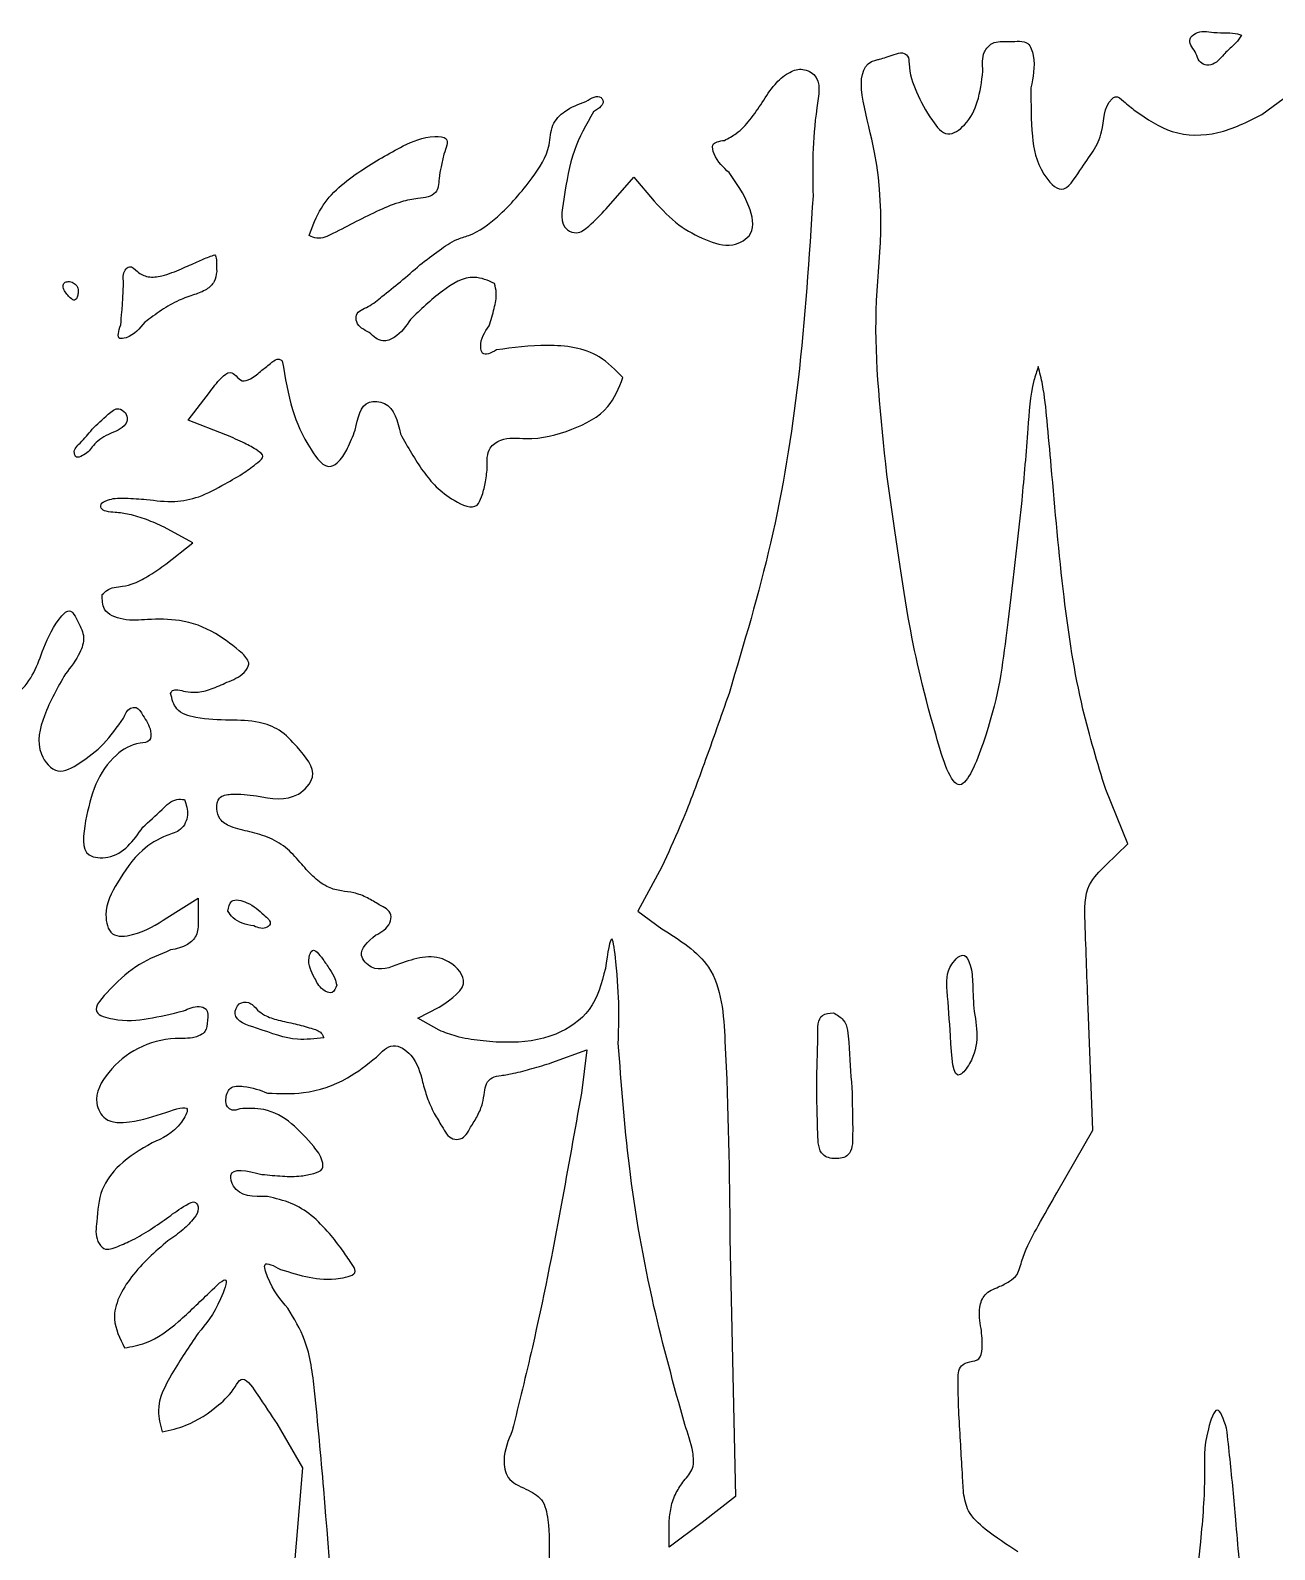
# Model space of a CAD drawing. Extents: x 0 to 204, y 72 to 361.
# Drawn here: x 109.45 to 147.49, y 188.99 to 235.43 of the extents above; entities that cross this region are included whole.
import ezdxf

# ---------------------------------------------------------------- set-up
doc = ezdxf.new("R2010")
doc.units = 0
doc.layers.get('0').update_dxf_attribs({"linetype": 'CONTINUOUS'})

msp = doc.modelspace()

# ---------------------------------------------------------------- linework, layer by layer
at = {"color": 7}
for p, q in [((146.473333, 235.288667), (146.473333, 235.288667)), ((140.038667, 233.68), (140.038667, 233.68)), ((147.094222, 232.861556), (147.940889, 233.482444)), ((122.089333, 231.648), (122.089333, 231.648)), ((127.056444, 229.982889), (127.903111, 230.942444)), ((127.903111, 230.942444), (128.524, 230.208667)), ((133.378222, 230.378), (133.378222, 230.378)), ((115.146667, 228.063778), (115.146667, 228.063778)), ((110.913333, 227.471111), (110.913333, 227.471111)), ((114.271778, 223.52), (114.920889, 224.366667)), ((115.428889, 223.068444), (114.271778, 223.52)), ((112.070444, 223.181333), (112.070444, 223.181333)), ((114.412889, 219.766444), (113.538, 220.246222)), ((113.594444, 219.117333), (114.412889, 219.766444)), ((143.002, 210.566), (142.324667, 212.231111)), ((142.324667, 209.916889), (143.002, 210.566)), ((128.749778, 209.860444), (128.016, 208.505778)), ((113.622667, 208.308222), (114.582222, 208.900889)), ((114.582222, 208.900889), (114.582222, 208.195333)), ((116.586, 208.392889), (116.586, 208.392889)), ((128.016, 208.505778), (128.749778, 207.969556)), ((118.815556, 206.248), (118.815556, 206.248)), ((116.388444, 205.486), (116.388444, 205.486)), ((121.299111, 205.232), (121.948222, 205.570667)), ((138.288889, 205.542444), (138.288889, 205.542444)), ((141.929556, 201.817111), (141.788444, 205.542444)), ((121.948222, 204.865111), (121.299111, 205.232)), ((125.391333, 203.877333), (126.463778, 204.272444)), ((126.463778, 204.272444), (126.294444, 202.946)), ((121.440222, 203.284667), (121.440222, 203.284667)), ((134.563556, 203.115333), (134.563556, 203.115333)), ((140.828889, 199.898), (141.929556, 201.817111)), ((130.838222, 198.515111), (131.007556, 190.612889)), ((116.981111, 192.842444), (117.771333, 191.487778)), ((117.771333, 191.487778), (117.432667, 187.536667)), ((131.007556, 190.612889), (129.991556, 189.822667)), ((129.991556, 189.822667), (128.975556, 189.060667)), ((128.975556, 189.060667), (128.975556, 189.822667))]:
    msp.add_line(p, q, dxfattribs=at)
for points, knots in [([(138.571111, 234.188), (138.554151, 234.390349), (138.527166, 234.712308), (138.884411, 235.134042), (139.380826, 235.05743), (139.97145, 235.163083), (140.197355, 234.441194), (140.104363, 233.995132), (140.038667, 233.68)], [0, 0, 0, 0, 0.587408, 0.934627, 1.476113, 2.03007, 2.43847, 3.421429, 3.421429, 3.421429, 3.421429]), ([(145.062222, 234.780667), (144.963494, 234.916202), (144.810897, 235.125687), (145.156087, 235.450643), (145.585396, 235.358267), (146.008105, 235.363648), (146.29587, 235.344453), (146.433834, 235.301083), (146.473333, 235.288667)], [0, 0, 0, 0, 0.421398, 0.651322, 1.212646, 1.633136, 1.942374, 2.066427, 2.066427, 2.066427, 2.066427]), ([(146.473333, 235.288667), (146.448991, 235.247151), (146.375409, 235.121655), (146.184747, 234.928443), (145.898571, 234.679181), (145.655566, 234.346897), (145.205667, 234.382014), (145.119191, 234.622344), (145.062222, 234.780667)], [0, 0, 0, 0, 0.144148, 0.435735, 0.802411, 1.309608, 1.543734, 1.995737, 1.995737, 1.995737, 1.995737]), ([(135.636, 221.854889), (135.448347, 223.590256), (135.065176, 227.13374), (135.812122, 230.535216), (134.519478, 234.395396), (135.445098, 234.555008), (135.629522, 234.620504), (135.779329, 234.6692), (135.861778, 234.696)], [0, 0, 0, 0, 5.026829, 10.264391, 12.687434, 12.805119, 13.017377, 13.277185, 13.277185, 13.277185, 13.277185]), ([(135.861778, 234.696), (135.946583, 234.727687), (136.088529, 234.780724), (136.312108, 234.649367), (136.302545, 234.177707), (136.537537, 233.500072), (136.905608, 232.809686), (137.462621, 232.100902), (138.130742, 232.588712), (138.455567, 233.28021), (138.530516, 233.869055), (138.571111, 234.188)], [0, 0, 0, 0, 0.259159, 0.433778, 0.674852, 1.561209, 2.569966, 3.191038, 3.771984, 4.57769, 5.529808, 5.529808, 5.529808, 5.529808]), ([(131.826, 233.228444), (131.946423, 233.419828), (132.162098, 233.762593), (132.568495, 234.125269), (133.010086, 234.302764), (133.669299, 234.021037), (133.339613, 232.376516), (133.362013, 231.217051), (133.378222, 230.378)], [0, 0, 0, 0, 0.675123, 1.209131, 1.615819, 2.038027, 3.063674, 5.749474, 5.749474, 5.749474, 5.749474]), ([(140.038667, 233.68), (140.039659, 233.178175), (140.04146, 232.26779), (140.22704, 231.213836), (141.01913, 230.305062), (141.668854, 231.408671), (142.31364, 232.140011), (142.247448, 233.131268), (142.666062, 233.458204), (142.931537, 233.20711), (143.114389, 233.063499), (143.227778, 232.974444)], [0, 0, 0, 0, 1.482935, 2.690265, 3.400804, 4.205718, 5.567082, 6.622592, 6.735954, 7.020701, 7.485507, 7.485507, 7.485507, 7.485507]), ([(121.355556, 228.261333), (121.552461, 228.410793), (121.914763, 228.685795), (122.397929, 229.034826), (123.070864, 229.205494), (123.900546, 229.833527), (124.71225, 230.77265), (125.349592, 231.735284), (125.343797, 232.542949), (125.811969, 233.03104), (126.212193, 233.17585), (126.435556, 233.256667)], [0, 0, 0, 0, 0.744231, 1.369365, 1.759759, 2.805483, 4.399228, 5.530084, 6.142409, 6.704868, 7.415208, 7.415208, 7.415208, 7.415208]), ([(126.435556, 233.256667), (126.60664, 233.367072), (126.813542, 233.500591), (127.044762, 233.186506), (126.834199, 233.054552), (126.661333, 232.946222)], [0, 0, 0, 0, 0.475367, 0.574887, 1.031257, 1.031257, 1.031257, 1.031257]), ([(130.668889, 232.071333), (130.793779, 232.136485), (131.092208, 232.292167), (131.472374, 232.707206), (131.703717, 233.048201), (131.826, 233.228444)], [0, 0, 0, 0, 0.420216, 1.004117, 1.658814, 1.658814, 1.658814, 1.658814]), ([(126.661333, 232.946222), (126.442332, 232.550947), (125.971997, 231.702039), (125.811111, 230.55931), (125.603237, 229.400667), (126.203101, 229.185276), (126.624938, 229.522667), (126.88899, 229.804291), (127.056444, 229.982889)], [0, 0, 0, 0, 1.322018, 2.839214, 3.78903, 4.072968, 4.507434, 5.260593, 5.260593, 5.260593, 5.260593]), ([(143.227778, 232.974444), (143.589722, 232.723745), (144.339739, 232.204247), (145.813532, 232.202757), (146.66143, 232.638923), (147.094222, 232.861556)], [0, 0, 0, 0, 1.298002, 2.689707, 4.140706, 4.140706, 4.140706, 4.140706]), ([(117.968889, 229.164444), (118.077801, 229.453237), (118.384069, 230.265335), (119.489939, 231.160788), (120.410101, 231.663165), (120.847556, 231.902)], [0, 0, 0, 0, 0.916027, 2.575915, 4.08019, 4.08019, 4.08019, 4.08019]), ([(120.847556, 231.902), (121.137171, 232.038719), (121.526751, 232.222627), (122.293396, 232.166147), (122.163865, 231.837247), (122.089333, 231.648)], [0, 0, 0, 0, 1.009105, 1.357412, 1.829411, 1.829411, 1.829411, 1.829411]), ([(130.81, 231.083556), (130.633283, 231.24467), (130.39139, 231.465206), (130.247503, 232.008149), (130.513567, 232.048044), (130.668889, 232.071333)], [0, 0, 0, 0, 0.735091, 1.006205, 1.386455, 1.386455, 1.386455, 1.386455]), ([(122.089333, 231.648), (122.062463, 231.520908), (122.010667, 231.27592), (121.937016, 230.947913), (121.938998, 230.675205), (121.842738, 230.443922), (121.594256, 230.31972), (121.233438, 230.293736), (120.722249, 230.190597), (120.093955, 229.933904), (119.643119, 229.706343), (119.408222, 229.587778)], [0, 0, 0, 0, 0.390137, 0.752049, 1.003124, 1.205131, 1.465243, 1.780916, 2.293811, 3.019659, 3.809235, 3.809235, 3.809235, 3.809235]), ([(128.524, 230.208667), (128.76276, 229.951489), (129.215083, 229.464274), (130.051923, 229.031954), (130.84599, 228.75857), (131.65215, 229.203969), (131.417774, 230.232969), (131.035819, 230.76752), (130.81, 231.083556)], [0, 0, 0, 0, 1.042422, 1.974834, 2.818236, 3.456877, 4.286124, 5.485451, 5.485451, 5.485451, 5.485451]), ([(133.378222, 230.378), (133.256807, 228.498419), (133.026746, 224.936921), (132.20315, 219.830139), (131.265227, 216.69021), (130.81, 215.166222)], [0, 0, 0, 0, 5.649522, 10.704921, 15.472645, 15.472645, 15.472645, 15.472645]), ([(119.408222, 229.587778), (119.177677, 229.467505), (118.801427, 229.271219), (118.287205, 229.017171), (118.048907, 229.127423), (117.968889, 229.164444)], [0, 0, 0, 0, 0.800815, 1.306934, 1.562805, 1.562805, 1.562805, 1.562805]), ([(114.074222, 228.148444), (114.233243, 228.218006), (114.512814, 228.340299), (114.847429, 228.492617), (115.031426, 228.552608), (115.090222, 228.571778)], [0, 0, 0, 0, 0.520893, 0.915767, 1.101204, 1.101204, 1.101204, 1.101204]), ([(115.090222, 228.571778), (115.100146, 228.553221), (115.140057, 228.478591), (115.135863, 228.300245), (115.142692, 228.150768), (115.146667, 228.063778)], [0, 0, 0, 0, 0.062646, 0.251952, 0.515492, 0.515492, 0.515492, 0.515492]), ([(112.296222, 227.725111), (112.284285, 227.859785), (112.267308, 228.051322), (112.514197, 228.275311), (112.741096, 228.015235), (113.053415, 227.864327), (113.551088, 227.928115), (113.876981, 228.065372), (114.074222, 228.148444)], [0, 0, 0, 0, 0.386264, 0.549356, 0.830618, 1.193844, 1.614988, 2.260667, 2.260667, 2.260667, 2.260667]), ([(115.146667, 228.063778), (115.130251, 227.956143), (115.096678, 227.736004), (114.82556, 227.479913), (114.594732, 227.401059), (114.469333, 227.358222)], [0, 0, 0, 0, 0.31895, 0.652332, 1.048852, 1.048852, 1.048852, 1.048852]), ([(119.803333, 226.201111), (119.643113, 226.281808), (119.414275, 226.397065), (119.38487, 226.83581), (119.833795, 226.984087), (120.241203, 227.340229), (120.785623, 227.756085), (121.160982, 228.088842), (121.355556, 228.261333)], [0, 0, 0, 0, 0.493314, 0.704585, 1.14655, 1.666981, 2.393415, 3.175256, 3.175256, 3.175256, 3.175256]), ([(110.49, 227.471111), (110.468623, 227.519222), (110.432391, 227.600768), (110.481428, 227.735771), (110.620493, 227.763972), (110.758856, 227.730769), (110.888559, 227.626679), (110.904974, 227.523603), (110.913333, 227.471111)], [0, 0, 0, 0, 0.153651, 0.260432, 0.37679, 0.536539, 0.685411, 0.839902, 0.839902, 0.839902, 0.839902]), ([(112.211556, 226.426889), (112.223111, 226.562064), (112.247996, 226.853179), (112.283755, 227.285583), (112.292208, 227.583587), (112.296222, 227.725111)], [0, 0, 0, 0, 0.407028, 0.876577, 1.301245, 1.301245, 1.301245, 1.301245]), ([(123.641556, 227.696889), (123.436398, 227.785368), (122.89152, 228.020361), (121.927989, 227.434161), (121.376824, 226.893777), (121.073333, 226.596222)], [0, 0, 0, 0, 0.642861, 1.707377, 3.011795, 3.011795, 3.011795, 3.011795]), ([(123.472222, 226.398667), (123.527465, 226.575967), (123.629342, 226.902937), (123.721383, 227.347484), (123.663785, 227.599591), (123.641556, 227.696889)], [0, 0, 0, 0, 0.559678, 1.032139, 1.329083, 1.329083, 1.329083, 1.329083]), ([(110.913333, 227.471111), (110.909434, 227.425488), (110.902328, 227.342351), (110.871991, 227.240526), (110.790773, 227.165633), (110.681615, 227.24206), (110.582838, 227.333523), (110.521908, 227.423823), (110.49, 227.471111)], [0, 0, 0, 0, 0.13691, 0.249489, 0.318063, 0.425807, 0.578892, 0.747193, 0.747193, 0.747193, 0.747193]), ([(114.469333, 227.358222), (114.310504, 227.304413), (113.953576, 227.18349), (113.446994, 226.884364), (113.112427, 226.635731), (112.945333, 226.511556)], [0, 0, 0, 0, 0.502081, 1.1283, 1.753104, 1.753104, 1.753104, 1.753104]), ([(112.945333, 226.511556), (112.793601, 226.319079), (112.602772, 226.077006), (112.059861, 225.965081), (112.150016, 226.239543), (112.211556, 226.426889)], [0, 0, 0, 0, 0.743179, 0.93468, 1.346512, 1.346512, 1.346512, 1.346512]), ([(121.073333, 226.596222), (120.933129, 226.390743), (120.723899, 226.0841), (120.168664, 225.86136), (119.937008, 226.076796), (119.803333, 226.201111)], [0, 0, 0, 0, 0.74067, 1.105324, 1.602816, 1.602816, 1.602816, 1.602816]), ([(123.698, 225.664889), (123.526612, 225.572731), (123.27417, 225.436989), (123.1641, 225.956941), (123.338223, 226.206564), (123.472222, 226.398667)], [0, 0, 0, 0, 0.433568, 0.638611, 1.323401, 1.323401, 1.323401, 1.323401]), ([(127.564444, 224.818222), (127.336441, 225.052989), (126.724242, 225.683348), (125.252348, 225.874791), (124.209163, 225.733917), (123.698, 225.664889)], [0, 0, 0, 0, 0.963837, 2.587937, 4.148361, 4.148361, 4.148361, 4.148361]), ([(116.529556, 225.044), (116.62501, 225.120445), (116.778885, 225.243676), (117.018681, 225.429781), (117.118198, 225.351566), (117.150444, 225.326222)], [0, 0, 0, 0, 0.389827, 0.628414, 0.742784, 0.742784, 0.742784, 0.742784]), ([(117.150444, 225.326222), (117.238095, 224.812286), (117.4036, 223.841849), (117.840969, 222.854434), (118.490035, 221.947282), (118.953628, 222.30185), (119.173104, 222.68903), (119.306167, 223.023802), (119.38, 223.209556)], [0, 0, 0, 0, 1.518873, 2.868007, 3.664584, 3.94464, 4.423273, 5.019901, 5.019901, 5.019901, 5.019901]), ([(114.920889, 224.366667), (115.029974, 224.511686), (115.198337, 224.735511), (115.528132, 225.041198), (115.679325, 224.921983), (115.739333, 224.874667)], [0, 0, 0, 0, 0.578294, 0.892544, 1.099351, 1.099351, 1.099351, 1.099351]), ([(115.739333, 224.874667), (115.796709, 224.808653), (115.915242, 224.672273), (116.252494, 224.798181), (116.422028, 224.948598), (116.529556, 225.044)], [0, 0, 0, 0, 0.239318, 0.494415, 0.936779, 0.936779, 0.936779, 0.936779]), ([(123.415778, 222.052444), (123.408302, 222.273624), (123.395936, 222.63945), (123.93402, 223.026854), (124.833965, 222.881752), (125.96659, 223.167875), (127.146953, 223.768844), (127.43816, 224.500802), (127.564444, 224.818222)], [0, 0, 0, 0, 0.617643, 1.02157, 1.794348, 3.224181, 4.526521, 5.52375, 5.52375, 5.52375, 5.52375]), ([(140.264444, 225.156889), (140.217563, 225.015046), (140.015516, 224.403735), (139.938345, 223.01446), (139.824528, 221.794452), (139.756444, 221.064667)], [0, 0, 0, 0, 0.447342, 1.927945, 4.132097, 4.132097, 4.132097, 4.132097]), ([(140.659556, 222.108889), (140.6175, 222.574808), (140.542312, 223.407801), (140.444846, 224.431897), (140.310078, 224.9735), (140.264444, 225.156889)], [0, 0, 0, 0, 1.40437, 2.510802, 3.077244, 3.077244, 3.077244, 3.077244]), ([(111.336667, 223.237778), (111.488014, 223.387662), (111.720648, 223.618049), (112.123355, 223.940369), (112.288951, 223.799846), (112.352667, 223.745778)], [0, 0, 0, 0, 0.67887, 1.043488, 1.271519, 1.271519, 1.271519, 1.271519]), ([(119.38, 223.209556), (119.455366, 223.588235), (119.56691, 224.148695), (120.553929, 224.052701), (120.677141, 223.48898), (120.762889, 223.096667)], [0, 0, 0, 0, 0.958772, 1.419019, 2.472421, 2.472421, 2.472421, 2.472421]), ([(112.352667, 223.745778), (112.385011, 223.673919), (112.448393, 223.533109), (112.307949, 223.300536), (112.157171, 223.224861), (112.070444, 223.181333)], [0, 0, 0, 0, 0.22314, 0.437254, 0.727168, 0.727168, 0.727168, 0.727168]), ([(111.336667, 222.701556), (111.297838, 222.64528), (111.218623, 222.530471), (111.055293, 222.442526), (110.853342, 222.338151), (110.739235, 222.599645), (111.03734, 222.873091), (111.222941, 223.09922), (111.336667, 223.237778)], [0, 0, 0, 0, 0.19932, 0.406637, 0.592477, 0.727624, 1.081049, 1.640256, 1.640256, 1.640256, 1.640256]), ([(112.070444, 223.181333), (111.968353, 223.13833), (111.771401, 223.055368), (111.515531, 222.900066), (111.391478, 222.762388), (111.336667, 222.701556)], [0, 0, 0, 0, 0.33262, 0.641682, 0.886339, 0.886339, 0.886339, 0.886339]), ([(115.400667, 221.572667), (115.605432, 221.685913), (115.9647, 221.884607), (116.302759, 222.144), (116.639604, 222.415963), (116.312432, 222.649359), (115.966181, 222.83585), (115.62438, 222.983816), (115.428889, 223.068444)], [0, 0, 0, 0, 0.682127, 1.19682, 1.44593, 1.669942, 2.13668, 2.760313, 2.760313, 2.760313, 2.760313]), ([(120.762889, 223.096667), (120.986476, 222.699286), (121.428216, 221.914182), (122.109343, 221.174268), (123.067099, 220.731021), (123.268212, 221.224556), (123.369182, 221.590756), (123.399594, 221.892088), (123.415778, 222.052444)], [0, 0, 0, 0, 1.335534, 2.63861, 3.348311, 3.632279, 4.052982, 4.531524, 4.531524, 4.531524, 4.531524]), ([(142.324667, 212.231111), (142.075404, 213.044979), (141.486624, 214.96741), (140.995254, 218.289289), (140.776726, 220.775718), (140.659556, 222.108889)], [0, 0, 0, 0, 2.550823, 6.025278, 10.041759, 10.041759, 10.041759, 10.041759]), ([(113.001778, 221.092889), (113.288302, 221.05738), (113.823621, 220.991038), (114.660154, 221.154125), (115.139581, 221.425099), (115.400667, 221.572667)], [0, 0, 0, 0, 0.862174, 1.610821, 2.50603, 2.50603, 2.50603, 2.50603]), ([(139.756444, 221.064667), (139.594312, 219.60346), (139.30663, 217.01075), (138.972284, 214.566294), (137.804223, 211.626817), (136.785179, 215.008535), (136.23596, 217.517779), (135.847201, 220.328116), (135.636, 221.854889)], [0, 0, 0, 0, 4.238061, 7.519853, 8.979281, 10.651515, 14.362091, 18.775745, 18.775745, 18.775745, 18.775745]), ([(111.618889, 220.98), (111.699333, 221.021945), (111.928523, 221.141447), (112.413513, 221.136771), (112.789877, 221.108696), (113.001778, 221.092889)], [0, 0, 0, 0, 0.26947, 0.76773, 1.409709, 1.409709, 1.409709, 1.409709]), ([(113.538, 220.246222), (113.35994, 220.326625), (113.012796, 220.483376), (112.513322, 220.640296), (112.087997, 220.703225), (111.803632, 220.703506), (111.58424, 220.808384), (111.608038, 220.926254), (111.618889, 220.98)], [0, 0, 0, 0, 0.585373, 1.141232, 1.570954, 1.852294, 2.029426, 2.177887, 2.177887, 2.177887, 2.177887]), ([(111.647111, 218.186), (111.691947, 218.232311), (111.793266, 218.336963), (112.017059, 218.419424), (112.303977, 218.433717), (112.678518, 218.539652), (113.119579, 218.782217), (113.429833, 219.001165), (113.594444, 219.117333)], [0, 0, 0, 0, 0.191672, 0.433138, 0.690505, 1.053086, 1.587893, 2.192358, 2.192358, 2.192358, 2.192358]), ([(113.03, 217.424), (112.787282, 217.40423), (112.335076, 217.367397), (111.649365, 217.633929), (111.647766, 218.025563), (111.647111, 218.186)], [0, 0, 0, 0, 0.747425, 1.392526, 1.840186, 1.840186, 1.840186, 1.840186]), ([(109.812667, 216.436222), (109.937559, 216.759794), (110.105058, 217.193754), (110.668587, 217.836344), (110.827918, 217.512789), (110.913333, 217.339333)], [0, 0, 0, 0, 1.133739, 1.520518, 1.967478, 1.967478, 1.967478, 1.967478]), ([(115.936889, 216.379778), (115.671203, 216.600125), (115.105018, 217.069694), (114.077683, 217.450521), (113.358251, 217.432309), (113.03, 217.424)], [0, 0, 0, 0, 1.032526, 2.200349, 3.1803, 3.1803, 3.1803, 3.1803]), ([(110.913333, 217.339333), (110.989376, 217.186193), (111.138512, 216.885851), (110.940271, 216.293206), (110.680502, 215.964336), (110.518222, 215.758889)], [0, 0, 0, 0, 0.493198, 0.96727, 1.756402, 1.756402, 1.756402, 1.756402]), ([(107.921778, 215.758889), (108.003654, 215.352309), (108.143483, 214.657953), (109.37385, 215.244826), (109.632839, 215.947987), (109.812667, 216.436222)], [0, 0, 0, 0, 0.971148, 1.658522, 3.220001, 3.220001, 3.220001, 3.220001]), ([(115.457111, 215.504889), (115.643261, 215.579147), (115.918366, 215.688892), (116.206784, 216.089473), (116.034048, 216.275271), (115.936889, 216.379778)], [0, 0, 0, 0, 0.606372, 0.89614, 1.268657, 1.268657, 1.268657, 1.268657]), ([(110.518222, 215.758889), (110.28452, 215.346798), (109.859656, 214.597628), (109.567701, 213.446707), (110.260171, 212.613007), (111.053691, 213.082981), (111.72066, 213.594486), (112.101376, 214.130101), (112.296222, 214.404222)], [0, 0, 0, 0, 1.434161, 2.607264, 3.326433, 4.018803, 4.966105, 5.959152, 5.959152, 5.959152, 5.959152]), ([(114.187111, 215.222667), (114.297013, 215.210146), (114.563918, 215.179738), (115.000259, 215.291741), (115.299763, 215.431477), (115.457111, 215.504889)], [0, 0, 0, 0, 0.329922, 0.801241, 1.32293, 1.32293, 1.32293, 1.32293]), ([(113.735556, 215.166222), (113.752856, 215.198471), (113.797345, 215.2814), (113.989915, 215.274131), (114.11383, 215.241792), (114.187111, 215.222667)], [0, 0, 0, 0, 0.103286, 0.265609, 0.500541, 0.500541, 0.500541, 0.500541]), ([(115.541778, 214.347778), (115.202327, 214.352173), (114.657033, 214.359234), (113.875038, 214.595346), (113.778715, 214.989579), (113.735556, 215.166222)], [0, 0, 0, 0, 1.042109, 1.674043, 2.187056, 2.187056, 2.187056, 2.187056]), ([(130.81, 215.166222), (130.556593, 214.445812), (130.077004, 213.082392), (129.419197, 211.300034), (128.940715, 210.271055), (128.749778, 209.860444)], [0, 0, 0, 0, 2.291413, 4.336637, 5.694713, 5.694713, 5.694713, 5.694713]), ([(112.296222, 214.404222), (112.34544, 214.528964), (112.417806, 214.712373), (112.747266, 214.763165), (112.833202, 214.596736), (112.888889, 214.488889)], [0, 0, 0, 0, 0.369679, 0.543539, 0.863606, 0.863606, 0.863606, 0.863606]), ([(112.888889, 214.488889), (112.987446, 214.344807), (113.136901, 214.126318), (113.151138, 213.666056), (112.589472, 213.649335), (111.97126, 213.272207), (111.36987, 212.387883), (111.217625, 211.651379), (111.139111, 211.271556)], [0, 0, 0, 0, 0.537138, 0.814528, 1.119089, 1.931531, 3.020168, 4.179438, 4.179438, 4.179438, 4.179438]), ([(117.602, 213.529333), (117.432654, 213.716295), (117.11477, 214.067247), (116.366426, 214.332484), (115.844862, 214.342157), (115.541778, 214.347778)], [0, 0, 0, 0, 0.745558, 1.399513, 2.30671, 2.30671, 2.30671, 2.30671]), ([(116.360222, 212.033556), (116.808822, 211.949787), (117.492951, 211.822037), (118.309861, 212.716851), (117.868929, 213.222953), (117.602, 213.529333)], [0, 0, 0, 0, 1.282695, 1.95615, 2.989255, 2.989255, 2.989255, 2.989255]), ([(114.158889, 211.920667), (114.211725, 211.764876), (114.31774, 211.452281), (114.085758, 210.955811), (113.474953, 210.798447), (112.731748, 210.335277), (112.131734, 209.439759), (111.665282, 208.5919), (111.867483, 207.68117), (112.823895, 207.787322), (113.306532, 208.102063), (113.622667, 208.308222)], [0, 0, 0, 0, 0.482558, 0.968258, 1.425194, 2.298572, 3.552163, 4.59363, 5.201563, 5.816828, 6.985018, 6.985018, 6.985018, 6.985018]), ([(112.888889, 211.074), (113.08066, 211.250296), (113.40299, 211.546615), (113.816759, 211.948659), (114.080816, 211.927054), (114.158889, 211.920667)], [0, 0, 0, 0, 0.800981, 1.346295, 1.575209, 1.575209, 1.575209, 1.575209]), ([(116.162667, 210.932889), (115.964789, 210.974164), (115.638458, 211.042234), (115.220149, 211.277979), (115.122093, 211.632889), (115.178266, 212.03171), (115.744645, 212.117154), (116.111497, 212.067334), (116.360222, 212.033556)], [0, 0, 0, 0, 0.611946, 1.009193, 1.339433, 1.677875, 2.048421, 2.828628, 2.828628, 2.828628, 2.828628]), ([(111.139111, 211.271556), (111.06868, 210.836212), (110.959458, 210.161101), (112.1913, 210.085593), (112.599474, 210.663931), (112.888889, 211.074)], [0, 0, 0, 0, 1.047786, 1.624858, 3.031164, 3.031164, 3.031164, 3.031164]), ([(117.743111, 209.945111), (117.605585, 210.10512), (117.328912, 210.427022), (116.778813, 210.768761), (116.367647, 210.878287), (116.162667, 210.932889)], [0, 0, 0, 0, 0.630657, 1.268744, 1.9031, 1.9031, 1.9031, 1.9031]), ([(120.113778, 208.703333), (119.994977, 208.776766), (119.751315, 208.927378), (119.359776, 209.083456), (118.948925, 209.11614), (118.519042, 209.228177), (118.10674, 209.528303), (117.867534, 209.802491), (117.743111, 209.945111)], [0, 0, 0, 0, 0.419164, 0.859709, 1.245856, 1.651466, 2.175338, 2.743211, 2.743211, 2.743211, 2.743211]), ([(141.788444, 205.542444), (141.756225, 206.401459), (141.709955, 207.63504), (141.663224, 209.260624), (142.134663, 209.728372), (142.324667, 209.916889)], [0, 0, 0, 0, 2.634672, 3.783501, 4.559105, 4.559105, 4.559105, 4.559105]), ([(115.485333, 208.505778), (115.510222, 208.628771), (115.570353, 208.925927), (116.181945, 208.768151), (116.437715, 208.530607), (116.586, 208.392889)], [0, 0, 0, 0, 0.326868, 0.789723, 1.428269, 1.428269, 1.428269, 1.428269]), ([(120.000889, 207.772), (120.18011, 207.871016), (120.436587, 208.012715), (120.514993, 208.497884), (120.272044, 208.622291), (120.113778, 208.703333)], [0, 0, 0, 0, 0.578679, 0.82813, 1.29433, 1.29433, 1.29433, 1.29433]), ([(114.582222, 208.195333), (114.579088, 208.043325), (114.57329, 207.762102), (114.222179, 207.418745), (113.917017, 207.357101), (113.735556, 207.320444)], [0, 0, 0, 0, 0.439238, 0.812615, 1.360332, 1.360332, 1.360332, 1.360332]), ([(116.275556, 208.054222), (116.157555, 208.076059), (115.932462, 208.117714), (115.647841, 208.275814), (115.534935, 208.435586), (115.485333, 208.505778)], [0, 0, 0, 0, 0.359487, 0.685744, 0.941389, 0.941389, 0.941389, 0.941389]), ([(116.586, 208.392889), (116.699122, 208.298894), (116.854851, 208.169496), (116.611754, 207.924558), (116.42118, 207.998058), (116.275556, 208.054222)], [0, 0, 0, 0, 0.33977, 0.467741, 0.882333, 0.882333, 0.882333, 0.882333]), ([(120.734667, 206.897111), (120.438729, 206.780645), (119.981376, 206.600655), (119.389259, 207.252575), (119.768142, 207.57434), (120.000889, 207.772)], [0, 0, 0, 0, 0.860776, 1.330273, 2.078028, 2.078028, 2.078028, 2.078028]), ([(127.423333, 204.47), (127.444596, 205.165033), (127.471804, 206.05441), (127.222578, 208.058805), (127.098616, 207.227866), (127.028222, 206.756)], [0, 0, 0, 0, 2.493976, 3.191339, 4.107759, 4.107759, 4.107759, 4.107759]), ([(128.749778, 207.969556), (129.302582, 207.625102), (130.546556, 206.84998), (130.784698, 203.168942), (130.815784, 200.466063), (130.838222, 198.515111)], [0, 0, 0, 0, 1.854291, 4.1727, 10.18806, 10.18806, 10.18806, 10.18806]), ([(113.735556, 207.320444), (113.401236, 207.184311), (112.68793, 206.893855), (112.053122, 206.304576), (111.20579, 205.408612), (112.220163, 205.119408), (113.044774, 205.198421), (113.766655, 205.370837), (114.130667, 205.457778)], [0, 0, 0, 0, 1.046158, 2.232085, 3.026778, 3.566348, 4.64933, 5.7509, 5.7509, 5.7509, 5.7509]), ([(118.138222, 206.473778), (118.034472, 206.661426), (117.892347, 206.918484), (118.084781, 207.448022), (118.272281, 207.198096), (118.392222, 207.038222)], [0, 0, 0, 0, 0.63871, 0.874961, 1.294395, 1.294395, 1.294395, 1.294395]), ([(121.948222, 205.570667), (122.338635, 205.829817), (123.02022, 206.282243), (121.95792, 207.32073), (121.206748, 207.060595), (120.734667, 206.897111)], [0, 0, 0, 0, 1.113124, 1.943302, 3.347545, 3.347545, 3.347545, 3.347545]), ([(137.583333, 204.695778), (137.548314, 205.158311), (137.492384, 205.897037), (137.429436, 206.758876), (137.984567, 207.293159), (138.227932, 206.813808), (138.259061, 206.292565), (138.277885, 205.819172), (138.288889, 205.542444)], [0, 0, 0, 0, 1.380501, 2.204842, 2.673683, 2.936071, 3.518273, 4.337489, 4.337489, 4.337489, 4.337489]), ([(118.392222, 207.038222), (118.462967, 206.935234), (118.593872, 206.744668), (118.754321, 206.486039), (118.798262, 206.315225), (118.815556, 206.248)], [0, 0, 0, 0, 0.375722, 0.695227, 0.902573, 0.902573, 0.902573, 0.902573]), ([(127.028222, 206.756), (126.911123, 206.309048), (126.683375, 205.439764), (125.451864, 204.60162), (124.232782, 204.463229), (123.211453, 204.537507), (122.522544, 204.643187), (122.120159, 204.798673), (121.948222, 204.865111)], [0, 0, 0, 0, 1.344741, 2.615404, 4.166442, 4.952064, 5.691582, 6.24333, 6.24333, 6.24333, 6.24333]), ([(118.815556, 206.248), (118.780507, 206.150981), (118.705162, 205.942416), (118.301888, 206.124942), (118.199083, 206.344061), (118.138222, 206.473778)], [0, 0, 0, 0, 0.262818, 0.564992, 1.003427, 1.003427, 1.003427, 1.003427]), ([(114.130667, 205.457778), (114.28239, 205.531483), (114.502374, 205.63835), (114.89893, 205.525489), (114.858819, 205.161318), (114.844194, 204.797175), (114.390277, 204.593284), (113.69432, 204.650745), (112.69482, 204.385012), (111.843009, 203.677366), (111.323239, 202.798479), (111.73673, 202.017239), (112.654177, 202.048851), (113.239232, 202.238307), (113.594444, 202.353333)], [0, 0, 0, 0, 0.497077, 0.720716, 1.060419, 1.416659, 1.762175, 2.371215, 3.54609, 4.708321, 5.715367, 6.254191, 6.997626, 8.146569, 8.146569, 8.146569, 8.146569]), ([(118.420444, 204.639333), (118.146286, 204.606853), (117.429024, 204.521877), (116.62872, 204.869381), (115.593242, 205.162311), (115.7859, 205.716554), (116.163997, 205.754967), (116.307705, 205.582755), (116.388444, 205.486)], [0, 0, 0, 0, 0.804204, 2.103987, 2.891387, 3.215582, 3.494682, 3.852554, 3.852554, 3.852554, 3.852554]), ([(116.388444, 205.486), (116.459246, 205.431152), (116.648391, 205.284625), (117.054108, 205.164501), (117.37243, 205.09854), (117.545556, 205.062667)], [0, 0, 0, 0, 0.267086, 0.713514, 1.245811, 1.245811, 1.245811, 1.245811]), ([(134.563556, 203.115333), (134.577814, 202.65436), (134.598021, 202.001042), (134.579718, 201.019984), (134.057911, 200.907088), (133.539098, 201.045601), (133.518961, 202.05566), (133.465586, 203.220503), (133.535397, 204.326984), (133.513355, 205.357277), (133.873295, 205.389922), (133.999111, 205.401333)], [0, 0, 0, 0, 1.466725, 2.078724, 2.483329, 2.875026, 3.525038, 5.058811, 6.531926, 7.168333, 7.510333, 7.510333, 7.510333, 7.510333]), ([(133.999111, 205.401333), (134.112726, 205.33585), (134.436026, 205.149511), (134.477192, 204.232721), (134.528989, 203.56256), (134.563556, 203.115333)], [0, 0, 0, 0, 0.376106, 1.070237, 2.462722, 2.462722, 2.462722, 2.462722]), ([(138.288889, 205.542444), (138.387946, 204.978097), (138.51276, 204.267012), (137.652189, 203.149173), (137.612492, 204.040825), (137.583333, 204.695778)], [0, 0, 0, 0, 1.69805, 2.139565, 3.361252, 3.361252, 3.361252, 3.361252]), ([(117.545556, 205.062667), (117.705183, 205.019591), (117.972974, 204.947326), (118.327147, 204.843274), (118.398355, 204.687619), (118.420444, 204.639333)], [0, 0, 0, 0, 0.508436, 0.852953, 1.007886, 1.007886, 1.007886, 1.007886]), ([(120.029111, 204.046667), (120.190891, 204.214191), (120.513786, 204.54855), (121.240976, 204.063576), (121.366096, 203.574445), (121.440222, 203.284667)], [0, 0, 0, 0, 0.617534, 1.232525, 2.126473, 2.126473, 2.126473, 2.126473]), ([(129.455333, 192.814222), (129.123945, 194.013572), (128.404809, 196.61625), (127.720268, 200.518831), (127.517246, 203.220355), (127.423333, 204.47)], [0, 0, 0, 0, 3.731916, 8.098536, 11.856928, 11.856928, 11.856928, 11.856928]), ([(116.698889, 202.946), (117.065139, 202.931652), (117.905777, 202.898719), (119.086784, 203.295308), (119.74341, 203.818865), (120.029111, 204.046667)], [0, 0, 0, 0, 1.095553, 2.514572, 3.607554, 3.607554, 3.607554, 3.607554]), ([(122.907778, 201.901778), (122.980999, 202.017522), (123.128004, 202.2499), (123.281107, 202.612475), (123.328303, 202.947792), (123.365012, 203.237684), (123.565517, 203.44605), (123.745035, 203.469784), (123.839111, 203.482222)], [0, 0, 0, 0, 0.411051, 0.825263, 1.165013, 1.429687, 1.682504, 1.960867, 1.960867, 1.960867, 1.960867]), ([(123.839111, 203.482222), (123.967271, 203.504507), (124.284804, 203.559722), (124.802634, 203.694292), (125.188728, 203.814338), (125.391333, 203.877333)], [0, 0, 0, 0, 0.390143, 0.966635, 1.603189, 1.603189, 1.603189, 1.603189]), ([(115.852222, 202.466222), (115.772753, 202.437185), (115.635995, 202.387213), (115.43793, 202.527931), (115.412736, 202.792296), (115.513149, 203.172483), (116.116273, 203.166965), (116.4702, 203.032734), (116.698889, 202.946)], [0, 0, 0, 0, 0.238516, 0.410465, 0.639044, 1.002271, 1.41798, 2.177085, 2.177085, 2.177085, 2.177085]), ([(121.440222, 203.284667), (121.483535, 203.126679), (121.574026, 202.796605), (121.77569, 202.341322), (121.951582, 202.060029), (122.032889, 201.93)], [0, 0, 0, 0, 0.491081, 1.025981, 1.485791, 1.485791, 1.485791, 1.485791]), ([(113.594444, 202.353333), (113.902368, 202.460774), (114.412401, 202.638735), (113.923133, 201.75537), (113.485419, 201.561332), (113.171111, 201.422)], [0, 0, 0, 0, 0.65635, 1.087155, 2.18439, 2.18439, 2.18439, 2.18439]), ([(118.11, 201.309111), (117.898032, 201.555613), (117.480574, 202.041081), (116.669876, 202.507895), (116.101071, 202.478905), (115.852222, 202.466222)], [0, 0, 0, 0, 0.976495, 1.923144, 2.659404, 2.659404, 2.659404, 2.659404]), ([(126.294444, 202.946), (126.091643, 201.801973), (125.631548, 199.206522), (124.953776, 195.755522), (124.388869, 193.470513), (124.177778, 192.616667)], [0, 0, 0, 0, 3.485745, 7.908099, 10.546524, 10.546524, 10.546524, 10.546524]), ([(122.032889, 201.93), (122.120781, 201.769161), (122.248285, 201.535836), (122.701137, 201.516046), (122.824365, 201.746074), (122.907778, 201.901778)], [0, 0, 0, 0, 0.503556, 0.730497, 1.20593, 1.20593, 1.20593, 1.20593]), ([(113.171111, 201.422), (112.82044, 201.219323), (112.204685, 200.863434), (111.551533, 199.997657), (111.502937, 199.355547), (111.477778, 199.023111)], [0, 0, 0, 0, 1.209597, 2.123976, 3.105565, 3.105565, 3.105565, 3.105565]), ([(118.11, 200.490667), (118.22116, 200.522513), (118.417966, 200.578897), (118.372902, 200.9849), (118.217426, 201.176633), (118.11, 201.309111)], [0, 0, 0, 0, 0.299817, 0.530821, 1.047282, 1.047282, 1.047282, 1.047282]), ([(116.698889, 199.785111), (116.274262, 199.779331), (115.720943, 199.7718), (115.45667, 200.716641), (116.072227, 200.570798), (116.529556, 200.462444)], [0, 0, 0, 0, 1.089113, 1.419192, 2.373218, 2.373218, 2.373218, 2.373218]), ([(116.529556, 200.462444), (116.738745, 200.441177), (117.135566, 200.400835), (117.670282, 200.387418), (117.982353, 200.460694), (118.11, 200.490667)], [0, 0, 0, 0, 0.631685, 1.198267, 1.590421, 1.590421, 1.590421, 1.590421]), ([(118.589778, 198.656222), (118.414416, 198.849227), (118.077756, 199.219756), (117.423108, 199.614807), (116.944128, 199.727442), (116.698889, 199.785111)], [0, 0, 0, 0, 0.77977, 1.496998, 2.249507, 2.249507, 2.249507, 2.249507]), ([(139.050889, 197.019333), (139.162944, 197.071825), (139.36867, 197.168195), (139.620964, 197.3638), (139.727325, 197.696524), (139.885269, 198.2121), (140.298332, 198.965086), (140.638731, 199.563633), (140.828889, 199.898)], [0, 0, 0, 0, 0.373548, 0.685805, 0.913112, 1.399341, 2.312759, 3.468858, 3.468858, 3.468858, 3.468858]), ([(113.679111, 199.164222), (113.837657, 199.279081), (114.068659, 199.44643), (114.503229, 199.691324), (114.628118, 199.363914), (114.419507, 199.075232), (114.110199, 198.740293), (113.812403, 198.539401), (113.650889, 198.430444)], [0, 0, 0, 0, 0.645337, 0.940259, 1.143292, 1.458183, 1.947701, 2.527848, 2.527848, 2.527848, 2.527848]), ([(111.477778, 199.023111), (111.452932, 198.81562), (111.41665, 198.512615), (111.715307, 198.096578), (111.971325, 198.198923), (112.126889, 198.261111)], [0, 0, 0, 0, 0.612575, 0.894561, 1.33125, 1.33125, 1.33125, 1.33125]), ([(112.126889, 198.261111), (112.274877, 198.323899), (112.621006, 198.470754), (113.139829, 198.776557), (113.496796, 199.033164), (113.679111, 199.164222)], [0, 0, 0, 0, 0.481941, 1.12721, 1.800791, 1.800791, 1.800791, 1.800791]), ([(113.650889, 198.430444), (113.262639, 198.093924), (112.530161, 197.459038), (111.827798, 196.173369), (112.182233, 195.447793), (112.324444, 195.156667)], [0, 0, 0, 0, 1.566188, 2.954794, 3.885309, 3.885309, 3.885309, 3.885309]), ([(117.094, 197.555556), (117.394741, 197.464459), (118.010525, 197.277932), (118.677803, 197.216351), (119.497789, 197.399161), (119.207194, 197.826749), (118.971863, 198.186859), (118.726356, 198.488446), (118.589778, 198.656222)], [0, 0, 0, 0, 0.913368, 1.870174, 2.365817, 2.627687, 3.135344, 3.771857, 3.771857, 3.771857, 3.771857]), ([(117.319778, 196.370222), (117.09597, 196.62751), (116.797246, 196.970919), (116.516402, 197.867035), (116.886123, 197.667657), (117.094, 197.555556)], [0, 0, 0, 0, 1.14405, 1.527, 2.018876, 2.018876, 2.018876, 2.018876]), ([(114.920889, 196.85), (115.145204, 197.066138), (115.581082, 197.486125), (115.154886, 196.288769), (114.813679, 195.883283), (114.582222, 195.608222)], [0, 0, 0, 0, 0.629678, 1.223556, 2.476016, 2.476016, 2.476016, 2.476016]), ([(138.514667, 195.749333), (138.478659, 195.966505), (138.420427, 196.317726), (138.607205, 196.842485), (138.894877, 196.957148), (139.050889, 197.019333)], [0, 0, 0, 0, 0.656403, 1.061571, 1.541677, 1.541677, 1.541677, 1.541677]), ([(112.324444, 195.156667), (112.542972, 195.1949), (113.1617, 195.30315), (114.021841, 195.972393), (114.614458, 196.550877), (114.920889, 196.85)], [0, 0, 0, 0, 0.659208, 1.866447, 3.159084, 3.159084, 3.159084, 3.159084]), ([(118.420444, 190.838667), (118.331867, 191.836643), (118.197073, 193.355313), (117.973642, 195.279125), (117.51037, 196.052183), (117.319778, 196.370222)], [0, 0, 0, 0, 3.021784, 4.5984, 5.70039, 5.70039, 5.70039, 5.70039]), ([(114.582222, 195.608222), (114.308781, 195.205139), (113.81428, 194.476191), (113.257781, 193.415735), (113.423156, 192.804348), (113.481556, 192.588444)], [0, 0, 0, 0, 1.484755, 2.685079, 3.340363, 3.340363, 3.340363, 3.340363]), ([(137.837333, 193.124667), (137.825359, 193.444196), (137.80754, 193.91969), (137.814892, 194.612051), (138.170457, 194.746719), (138.504098, 194.775646), (138.572676, 195.254704), (138.53755, 195.554213), (138.514667, 195.749333)], [0, 0, 0, 0, 1.006905, 1.498387, 1.783124, 2.066736, 2.39598, 3.011397, 3.011397, 3.011397, 3.011397]), ([(113.481556, 192.588444), (113.723574, 192.644026), (114.349972, 192.787883), (115.128646, 193.314717), (115.619534, 193.794071), (115.947202, 194.37863), (116.527051, 193.532055), (116.802386, 193.113886), (116.981111, 192.842444)], [0, 0, 0, 0, 0.743885, 1.925336, 2.681545, 2.966244, 3.580222, 4.71607, 4.71607, 4.71607, 4.71607]), ([(146.021778, 192.701333), (145.926681, 192.982388), (145.735191, 193.548329), (145.299306, 192.264325), (145.385972, 191.139723), (145.208572, 188.880086), (144.814764, 185.951384), (144.434317, 183.642937), (144.215556, 182.315556)], [0, 0, 0, 0, 0.625536, 1.259596, 2.685104, 4.7198, 7.690076, 11.708857, 11.708857, 11.708857, 11.708857]), ([(129.427111, 191.092667), (129.535175, 191.215396), (129.7557, 191.465851), (129.70171, 192.117181), (129.551585, 192.541908), (129.455333, 192.814222)], [0, 0, 0, 0, 0.471111, 0.961396, 1.837374, 1.837374, 1.837374, 1.837374]), ([(137.978444, 190.725778), (137.96609, 190.928899), (137.936299, 191.418709), (137.892208, 192.218511), (137.85609, 192.814936), (137.837333, 193.124667)], [0, 0, 0, 0, 0.610488, 1.472145, 2.403038, 2.403038, 2.403038, 2.403038]), ([(124.177778, 192.616667), (124.058071, 192.331324), (123.867513, 191.877097), (123.999965, 191.106202), (124.389226, 190.932964), (124.601111, 190.838667)], [0, 0, 0, 0, 0.92136, 1.466684, 2.118101, 2.118101, 2.118101, 2.118101]), ([(146.501556, 187.536667), (146.435967, 188.323821), (146.318855, 189.729311), (146.164031, 191.451559), (146.057817, 192.384706), (146.021778, 192.701333)], [0, 0, 0, 0, 2.369684, 4.231146, 5.187142, 5.187142, 5.187142, 5.187142]), ([(128.975556, 189.822667), (128.989866, 189.975117), (129.019224, 190.287872), (129.170239, 190.726479), (129.344985, 190.97559), (129.427111, 191.092667)], [0, 0, 0, 0, 0.458715, 0.941059, 1.368758, 1.368758, 1.368758, 1.368758]), ([(120.988667, 175.683333), (120.546071, 177.082389), (119.660612, 179.88135), (118.880489, 184.975991), (118.593126, 188.63806), (118.420444, 190.838667)], [0, 0, 0, 0, 4.395956, 8.794584, 15.417853, 15.417853, 15.417853, 15.417853]), ([(124.601111, 190.838667), (124.780503, 190.747727), (125.159864, 190.555417), (125.325164, 189.674415), (125.311079, 188.693754), (125.278886, 187.633513), (125.193169, 186.807225), (124.875504, 186.261963), (124.548625, 185.629185), (124.596122, 184.447436), (124.633511, 183.493491), (124.657556, 182.88)], [0, 0, 0, 0, 0.573227, 1.212204, 2.479658, 3.590728, 4.393451, 4.919341, 5.47039, 6.501386, 8.359223, 8.359223, 8.359223, 8.359223]), ([(139.643556, 188.919556), (139.305145, 189.139278), (138.758487, 189.49421), (138.096818, 190.090304), (138.014133, 190.534186), (137.978444, 190.725778)], [0, 0, 0, 0, 1.22282, 1.975303, 2.546747, 2.546747, 2.546747, 2.546747])]:
    msp.add_open_spline(points, degree=3, knots=knots, dxfattribs=at)

doc.saveas('drawing.dxf')
